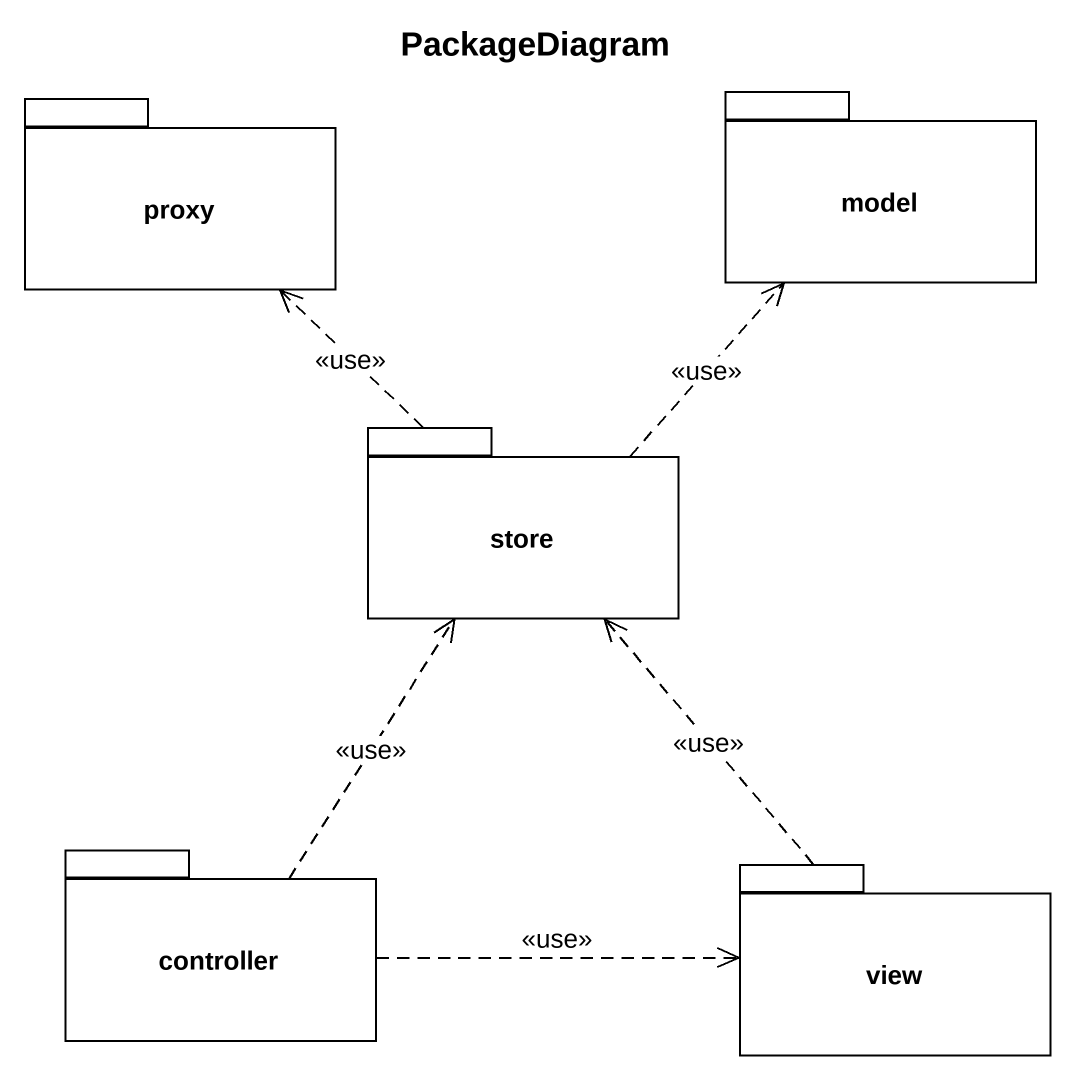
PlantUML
@startuml
title PackageDiagram
package proxy {
}
package model {
}
package store {
}
package controller {
}
package view {
}
store .up.> proxy : <<use>>
store .up.> model : <<use>>
controller .up.> store : <<use>>
controller .right.> view : <<use>>
view .up.> store : <<use>>
@enduml
